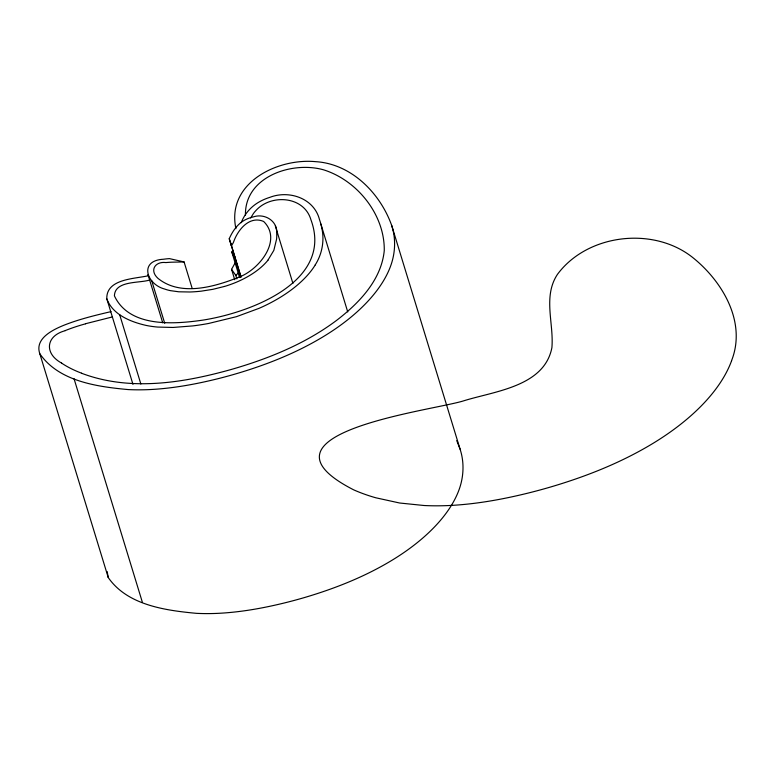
<?xml version="1.0" encoding="UTF-8"?>
<svg xmlns="http://www.w3.org/2000/svg" width="775" height="775" viewBox="0 0 775 775"><rect width="100%" height="100%" fill="white"/><g stroke="black" fill="none" stroke-linecap="round" stroke-linejoin="round"><path stroke-width="1.16" d="M245.443 215.256C244.503 176.652 292.146 160.822 323.698 169.861C357.44 180.488 384.855 214.84 384.264 250.616C381.3 280.221 358.961 303.228 336.447 320.492C305.195 343.848 268.47 358.767 231.192 369.491C182.919 382.995 129.774 391.578 81.54 373.24M731.542 360.714C746.712 322.439 722.688 281.751 693.257 257.949C653.955 226.058 587.479 233.682 557.39 274.447C542.762 296.68 553.951 323.311 551.907 347.607C544.321 386.909 493.995 391.172 462.878 401.082C429.534 411.012 243.941 433.642 353.681 489.848A239.407 124.378 -17 0 0 375.798 497.783L399.668 503.014L424.119 505.513A186.378 96.827 -17 0 0 448.57 505.552C475.627 504.292 502.394 499.439 528.657 492.948A292.262 151.832 -17 0 0 552.207 486.526C587.217 476.092 621.482 462.442 652.812 443.484A202.256 105.08 -17 0 0 731.6 360.714M241.238 222.657C244.658 213.551 251.575 205.985 260.119 201.422A28.714 14.919 -17 0 1 269.865 197.344C289.153 189.846 314.195 198.313 319.503 219.664A227.172 118.023 -17 0 1 321.877 228.344C324.551 240.822 322.09 254.171 315.222 264.905M235.174 262.822L231.56 269.342L234.738 279.727M240.928 276.927L229.245 238.719C232.907 230.407 238.526 222.415 247.235 218.889A16.943 8.796 -17 0 1 253.241 216.932C264.575 212.951 277.925 221.001 276.714 233.643A134.046 69.643 -17 0 1 276.578 239.165L273.846 250.344L268.024 260.032M250.645 218.007L253.425 213.532A40.397 20.983 -17 0 1 255.847 210.616C270.911 193.692 304.003 195.998 310.911 219.703C333.783 281.49 250.18 312.819 202.566 320.162C173.29 324.386 129.26 327.544 114.409 295.856C114.884 280.259 139.645 283.418 149.827 279.969M239.591 277.528L231.812 252.059L232.8 250.306M235.183 257.203L234.563 257.862L240.541 277.421M231.56 269.342L235.833 275.425L236.297 274.97A53.165 27.619 -17 0 0 238.458 272.664M65.342 330.663C45.725 335.759 43.981 353.584 61.642 363.088M224.479 286.44L212.922 289.317L201.287 291.148A87.226 45.318 -17 0 1 189.836 291.991L178.812 291.797L170.461 290.654A55.916 29.043 -17 0 1 164.581 289.017C146.446 284.251 138.657 260.448 163.515 259.238A50.714 26.35 -17 0 1 169.444 258.618L184.082 261.931L192.181 288.416M85.492 323.737L111.929 317.052M111.038 311.618C95.364 315.28 79.651 319.087 64.625 324.957C53.165 329.559 34.381 338.384 39.825 353.768L108.238 577.53C127.323 605.207 165.385 610.438 196.54 613.345A159.127 82.673 -17 0 0 217.417 613.374C240.521 612.298 263.374 608.152 285.791 602.611A249.531 129.638 -17 0 0 305.902 597.128C335.798 588.215 365.054 576.561 391.801 560.383A172.689 89.716 -17 0 0 459.071 489.703C463.779 476.77 464.428 462.336 460.098 449.209L391.685 225.447C380.118 193.072 351.346 163.796 315.57 161.655C277.15 158.013 226.203 183.171 235.91 228.644M147.986 275.832C133.765 278.932 106.291 279 106.785 298.714L132.971 384.371M184.082 261.931L171.74 262.202A73.732 38.304 -17 0 0 165.937 262.57C155.32 261.165 149.1 270.233 157.926 278.322C180.536 296.767 214.452 286.905 238.894 277.179C258.676 269.991 282.933 240.386 263.655 221.466C249.23 215.266 237.576 230.175 233.469 242.313A89.793 46.645 -17 0 1 231.996 244.939L231.425 245.84L229.245 238.719M39.825 353.768C58.91 381.445 96.972 386.677 128.127 389.573A159.127 82.673 -17 0 0 149.003 389.612C172.108 388.537 194.961 384.381 217.388 378.849A249.531 129.638 -17 0 0 237.489 373.366C267.385 364.453 296.641 352.799 323.388 336.612A172.689 89.716 -17 0 0 390.658 265.941C395.376 253.008 396.015 238.574 391.685 225.447M106.785 298.714C112.608 314.882 130.946 321.993 146.446 325.49A94.753 49.232 -17 0 0 157.674 327.069L173.057 327.457L192.752 325.917A148.161 76.967 -17 0 0 208.708 323.446L236.414 316.684L259.063 308.334A103.027 53.523 -17 0 0 315.27 264.905M231.812 252.059L234.563 257.862M456.746 440.636L460.098 449.209M320.85 223.965L347.743 311.938M275.319 225.864L292.911 283.398M230.524 242.527L241.073 277.043M235.833 275.425L236.888 278.893M151.716 280.705L164.726 323.282M147.938 274.466L162.711 322.787M119.631 314.592L140.866 384.042M74.032 378.704L142.435 602.466M108.238 577.53L107.183 571.582M81.608 373.192A174.898 90.869 -17 0 1 61.593 363.117M65.274 330.567A95.548 49.639 -17 0 1 85.502 323.843M268.102 260.042A61.051 31.717 -17 0 1 224.488 286.459"/></g></svg>
